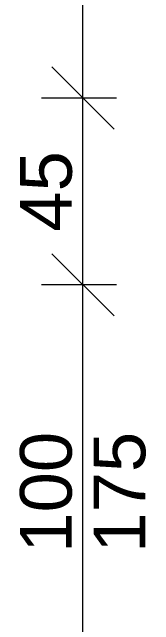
# Model space of a CAD drawing. Header units: centimetres. Extents: x -5566 to 5867, y -120 to 4683.
# Drawn here: x -5174.9 to -5140.8, y 2956.6 to 3104.2 of the extents above; entities that cross this region are included whole.
import ezdxf

# ---------------------------------------------------------------- set-up
doc = ezdxf.new("R2010")
doc.units = ezdxf.units.CM
doc.layers.add('A-ANNO-DIMS', color=211, linetype='Continuous', lineweight=5)
doc.styles.add('Arial', font='arial.ttf', dxfattribs={"height": 12.5})
doc.dimstyles.new('200_100_2_5mm_Arial_cm___OpenHeight', dxfattribs={"dimscale": 30.48, "dimtxt": 12.753242, "dimasz": 0.492126, "dimexe": 0.328084, "dimexo": 0.0625, "dimgap": 0.082021, "dimtad": 1, "dimdec": 0, "dimzin": 0, "dimdsep": 46, "dimtxsty": 'Arial', "dimblk1": 'OBLIQUE', "dimblk2": 'OBLIQUE', "dimsah": 1, "dimcen": 0.09, "dimdle": 0.328084, "dimazin": 0, "dimtfac": 1, "dimtdec": 4, "dimtix": 1, "dimtmove": 0, "dimatfit": 3, "dimfxl": 0.328084, "dimfxlon": 1, "dimtvp": 1, "dimtolj": 1, "dimtzin": 0, "dimlwd": 18, "dimlwe": 18, "dimarcsym": 2})

# ---------------------------------------------------------------- blocks, each defined once
blk = doc.blocks.new('_Oblique')
at = {"color": 0, "linetype": 'ByBlock', "lineweight": -2}
blk.add_line((-0.5, -0.5), (0.5, 0.5), dxfattribs=at)
blk = doc.blocks.new('DIMBLOCK211-Level _9_00')
at = {"layer": 'A-ANNO-DIMS', "color": 0, "lineweight": 18, "transparency": 16777216}
for p, q in [((-5157.84, 2928.49), (-5157.84, 3048.49)), ((-5149.74, 3038.49), (-5167.84, 3038.49)), ((-5149.74, 2938.49), (-5167.84, 2938.49))]:
    blk.add_line(p, q, dxfattribs=at)
at = {"layer": 'Defpoints', "color": 0, "transparency": 16777216}
for p in [(-5157.84, 3038.49), (-5147.84, 3038.49), (-5147.84, 2938.49)]:
    blk.add_point(p, dxfattribs=at)
at = {"layer": 'A-ANNO-DIMS', "color": 0, "lineweight": 18, "transparency": 16777216, "xscale": 15, "yscale": 15, "zscale": 15}
for p, rotation in [((-5157.84, 3038.49), 90), ((-5157.84, 2938.49), 270)]:
    blk.add_blockref('_Oblique', p, dxfattribs=dict(at, rotation=rotation))
at = {"layer": 'A-ANNO-DIMS', "color": 0, "lineweight": 18, "transparency": 16777216, "char_height": 12.5, "width": 34.6103, "attachment_point": 5, "rotation": 90, "style": 'Arial'}
for s, insert in [('\\A1;100', (-5166.72, 2988.49)), ('\\A1;175', (-5148.96, 2988.49))]:
    blk.add_mtext(s, dxfattribs=dict(at, insert=insert))
blk = doc.blocks.new('DIMBLOCK212-Level _9_00')
at = {"layer": 'A-ANNO-DIMS', "color": 0, "lineweight": 18, "transparency": 16777216}
for p, q in [((-5157.84, 3028.49), (-5157.84, 3093.49)), ((-5149.74, 3083.49), (-5167.84, 3083.49)), ((-5149.74, 3038.49), (-5167.84, 3038.49))]:
    blk.add_line(p, q, dxfattribs=at)
at = {"layer": 'Defpoints', "color": 0, "transparency": 16777216}
for p in [(-5157.84, 3083.49), (-5147.84, 3083.49), (-5147.84, 3038.49)]:
    blk.add_point(p, dxfattribs=at)
at = {"layer": 'A-ANNO-DIMS', "color": 0, "lineweight": 18, "transparency": 16777216, "xscale": 15, "yscale": 15, "zscale": 15}
for p, rotation in [((-5157.84, 3083.49), 90), ((-5157.84, 3038.49), 270)]:
    blk.add_blockref('_Oblique', p, dxfattribs=dict(at, rotation=rotation))
at = {"layer": 'A-ANNO-DIMS', "color": 0, "lineweight": 18, "transparency": 16777216, "insert": (-5166.7, 3060.99), "char_height": 12.5, "width": 23.0736, "attachment_point": 5, "rotation": 90, "style": 'Arial'}
blk.add_mtext('\\A1;45', dxfattribs=at)
blk = doc.blocks.new('DIMBLOCK213-Level _9_00')
at = {"layer": 'A-ANNO-DIMS', "color": 0, "lineweight": 18, "transparency": 16777216}
for p, q in [((-5157.84, 3073.49), (-5157.84, 3193.49)), ((-5149.74, 3183.49), (-5167.84, 3183.49)), ((-5149.74, 3083.49), (-5167.84, 3083.49))]:
    blk.add_line(p, q, dxfattribs=at)
at = {"layer": 'Defpoints', "color": 0, "transparency": 16777216}
for p in [(-5157.84, 3183.49), (-5147.84, 3183.49), (-5147.84, 3083.49)]:
    blk.add_point(p, dxfattribs=at)
at = {"layer": 'A-ANNO-DIMS', "color": 0, "lineweight": 18, "transparency": 16777216, "xscale": 15, "yscale": 15, "zscale": 15}
for p, rotation in [((-5157.84, 3183.49), 90), ((-5157.84, 3083.49), 270)]:
    blk.add_blockref('_Oblique', p, dxfattribs=dict(at, rotation=rotation))
at = {"layer": 'A-ANNO-DIMS', "color": 0, "lineweight": 18, "transparency": 16777216, "char_height": 12.5, "width": 34.6103, "attachment_point": 5, "rotation": 90, "style": 'Arial'}
for s, insert in [('\\A1;100', (-5166.72, 3133.49)), ('\\A1;175', (-5148.96, 3133.49))]:
    blk.add_mtext(s, dxfattribs=dict(at, insert=insert))

msp = doc.modelspace()

# ---------------------------------------------------------------- dimensions: what is measured, and where the dimension line sits
at = {"layer": 'A-ANNO-DIMS', "lineweight": 18}
for base, p1, p2, picture, middle in [((-5157.84, 3183.49), (-5147.84, 3083.49), (-5147.84, 3183.49), 'DIMBLOCK213-Level _9_00', (-5157.84, 3133.49)), ((-5157.84, 3038.49), (-5147.84, 2938.49), (-5147.84, 3038.49), 'DIMBLOCK211-Level _9_00', (-5157.84, 2988.49))]:
    dim = msp.add_linear_dim(base=base, p1=p1, p2=p2, angle=270, text='<>\\X175', dimstyle='200_100_2_5mm_Arial_cm___OpenHeight', override={"dimpost": '<>', "dimfxl": 100}, dxfattribs=at)
    dim.commit()
    dim.dimension.update_dxf_attribs({"geometry": picture, "text_midpoint": middle})
dim = msp.add_linear_dim(base=(-5157.84, 3083.49), p1=(-5147.84, 3038.49), p2=(-5147.84, 3083.49), angle=270, dimstyle='200_100_2_5mm_Arial_cm___OpenHeight', override={"dimpost": '<>', "dimfxl": 45}, dxfattribs=at)
dim.commit()
dim.dimension.update_dxf_attribs({"geometry": 'DIMBLOCK212-Level _9_00', "text_midpoint": (-5166.7, 3060.99)})

doc.saveas('drawing.dxf')
